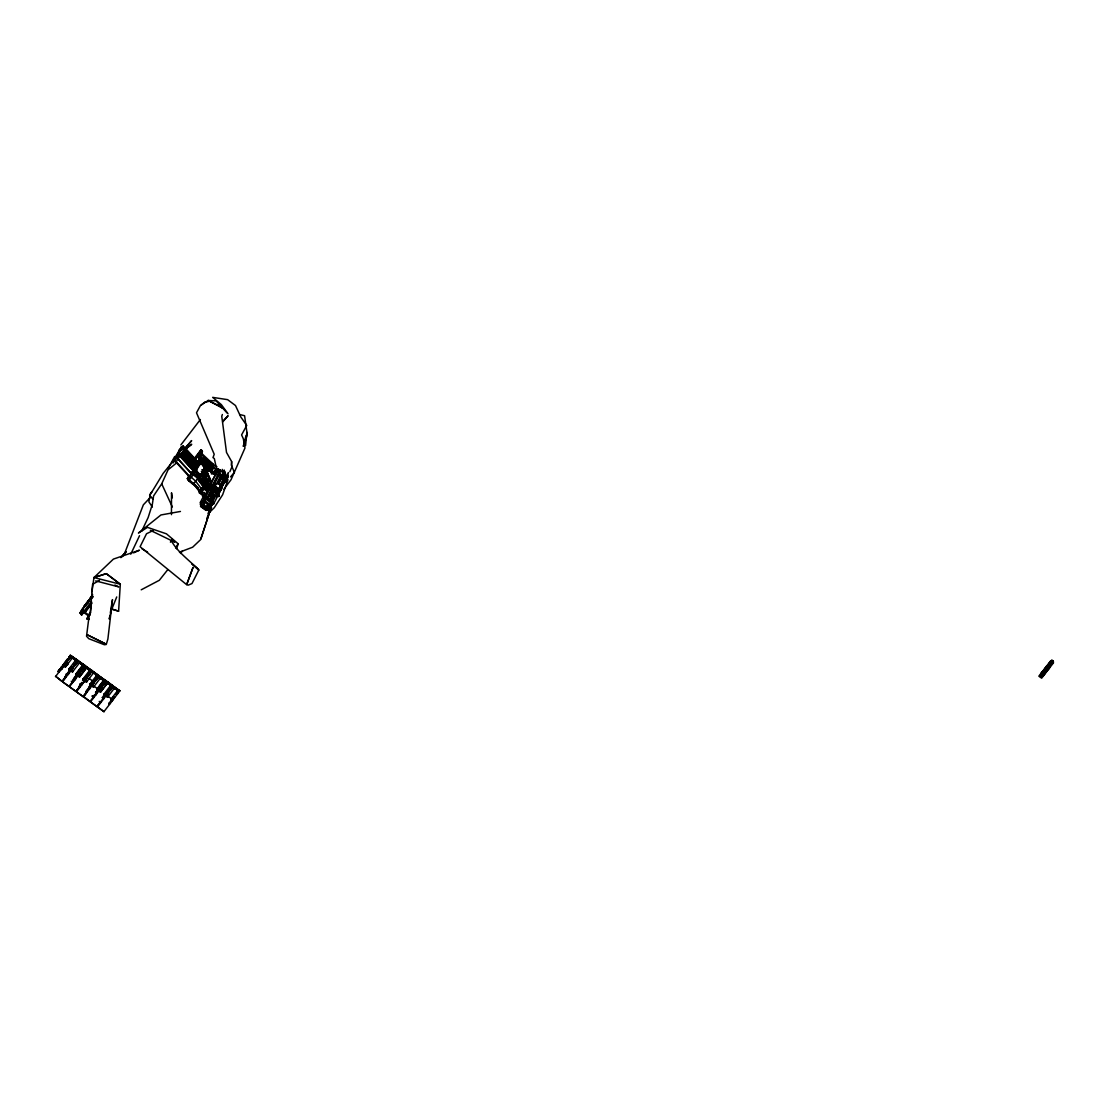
<?xml version="1.0" encoding="UTF-8"?>
<svg xmlns="http://www.w3.org/2000/svg" width="1109" height="1109" viewBox="0 0 1109 1109"><rect width="100%" height="100%" fill="white"/><g stroke="black" fill="none" stroke-linecap="round" stroke-linejoin="round"><path stroke-width="1.5" d="M184.607 453.29L184.746 454.856L182.985 455.785M186.783 460.706L188.502 457.338C184.69 458.572 190.596 456.936 189.681 460.235L189.653 459.639M194.352 464.2L193.202 466.889M197.042 466.459L197.277 467.277L198.192 464.089L196.945 465.752L197.804 465.6M171.451 514.659L171.521 492.798L172.339 497.899M239.655 414.503L244.59 415.736L246.919 432.358L246.836 435.892L243.453 446.289M118.621 611.17L111.205 608.91L118.608 611.17L120.313 584.221L106.298 573.644L93.96 577.567L91.964 591.652M184.177 455.577L184.288 454.33M193.118 465.794L194.63 464.463L194.047 466.321L194.81 464.588L192.98 463.354C191.261 462.73 194.865 463.922 191.081 467.041M222.368 414.516L221.758 416.263L226.513 452.444L231.642 461.58L231.85 467.041L229.854 471.727M231.642 461.58L231.296 465.004L234.387 472.42L230.533 476.912M245.574 445.624L246.919 432.358M91.548 602.326L90.12 615.135L92.574 584.346L99.463 580.354M92.089 597.529L92.449 594.327M89.219 614.996L86.53 636.247L88.789 638.687L104.385 644.745L106.27 644.468L107.892 639.006L112.494 599.609L110.359 612.625M227.428 477.452L225.986 479.559L227.193 480.419L228.357 472.517L224.378 480.183L224.628 482.373L222.368 485.326L227.872 476.62L226.79 478.021L227.359 480.1M109.819 615.883L109.292 619.127L111.163 610.726L116.722 596.947M183.983 456.076L183.027 454.33M191.386 464.13L191.58 463.895M200.369 455.882L201.062 454.454A45.039 19.283 37.7 0 1 201.755 452.666A1.996 0.859 37.7 0 0 202.448 454.136L213.385 464.435A8.678 3.715 37.7 0 0 215.049 465.835A2.329 0.998 37.7 0 0 216.186 466.487A2.62 1.123 37.7 0 0 216.893 466.584M243.287 446.192L246.115 435.435M208.118 513.744L209.504 508.879M1040.907 676.975C1038.731 673.454 1045.704 669.489 1046.646 666.273M218.653 494.032L218.016 491.315L218.473 494.254L221.703 488.612L221.523 485.867L218.473 483.676M221.453 486.421L218.002 483.039L221.495 476.288L224.545 478.492L221.495 476.288M227.941 475.997L224.864 482.54L224.836 479.601L221.772 477.397L218.029 484.245L218.625 483.469M224.6 480.336L226.07 477.217L225.612 477.799M176.622 548.705L178.175 543.798L166.447 533.831L147.497 527.371L138.417 533.027L160.93 514.964L180.448 511.457M200.937 538.877L211.251 507.132L200.563 539.667L192.633 547.222L179.478 552.199M200.965 454.842L201.824 455.037A4.81 2.066 37.7 0 1 202.656 455.854A2.329 0.998 37.7 0 1 202.961 456.229L214.065 467.36A3.951 1.691 37.7 0 1 215.396 470.258L213.621 473.654L211.902 472.531A101.016 43.237 37.7 0 1 201.866 459.445A10.009 4.284 37.7 0 1 200.438 455.134A45.663 19.546 37.7 0 1 202.032 450.725L201.796 451.016A45.663 19.546 37.7 0 0 200.202 455.425A10.009 4.284 37.7 0 0 200.161 455.702M217.905 492.853L217.489 493.477A2.426 1.04 37.7 0 1 216.907 493.657M124.915 552.642L143.352 504.831L150.769 496.957M227.969 479.767L222.618 494.794L214.287 507.686L208.492 513.398M206.731 518.624L211.583 507.215M213.704 473.515L215.16 470.771C220.497 472.753 213.427 469.564 214.148 474.486M214.453 473.959L214.675 473.668A2.024 0.873 37.7 0 1 212.124 472.767A100.046 42.821 37.7 0 1 202.212 459.833A9.191 3.937 37.7 0 1 200.895 455.854A45.039 19.283 37.7 0 1 202.49 451.502L200.812 450.032L194.99 459.639M141.702 531.156L148.162 517.501L152.349 504.345L153.596 495.903L161.706 483.829L168.055 469.842L177.024 462.578M61.217 666.994L61.064 667.826L66.956 659.564L68.841 659.467L69.812 657.887M75.065 677.918L75.398 677.211M102.139 684.932L96.067 693.07M186.867 460.845L188.128 458.114M190.596 460.803L188.863 464.532M191.76 466.113L191.33 467.222L191.829 466.224M198.691 475.193L199.163 474.167M204.098 479.532L203.668 480.641L204.167 479.642M139.54 535.702L130.765 554.167M79.086 671.444L79.377 670.335M86.086 676.49L86.557 675.52M85.726 677.197L86.072 675.977M93.004 681.051L92.463 682.132L92.837 681.425M93.253 681.162L92.726 682.243L93.087 681.536M1048.241 664.582L1047.298 665.996L1048.241 664.582L1049.918 666.62L1043.306 675.575L1042.363 675.339L1040.935 673.87L1051.387 660.52L1052.469 660.673L1051.512 660.659M69.229 656.639L68.994 657.568L70.297 655.253L77.99 660.465L61.938 681.342L55.63 676.31M83.23 666.731L82.995 667.66M96.996 677.751C96.76 675.811 98.743 679.969 96.317 677.266M198.733 475.276L199.232 474.278M111.233 686.928L110.831 687.732L111.815 688.176M1043.306 675.575L1049.599 666.828M82.288 610.075L84.076 611.974L81.816 614.885L80.042 613L81.428 610.297L92.199 596.295L92.906 596.808L91.936 598.07L90.98 597.224L89.995 598.486L90.702 598.999M81.816 614.885L80.513 612.833L81.525 610.879M67.469 663.002L66.665 663.958L65.791 662.974L67.011 661.56L60.427 669.503L61.813 667.673M66.166 662.267L64.017 665.372M64.28 665.483L67.261 661.671M66.263 663.237L66.665 662.489L63.504 666.578M67.205 661.699L66.055 663.085M66.762 663.168L66.401 663.847L67.316 661.366M66.443 664.014L67.386 663.778M67.261 663.404L67.552 664.679M124.208 554.431L124.998 552.92L122.822 555.512M194.685 472.018L178.715 454.648L173.087 462.689L172.339 462.148L181.224 447.107L183.248 445.901L200.369 464.519M173.087 462.689L178.715 454.648M176.276 456.534L181.224 447.107M172.339 462.148L176.761 456.409L179.921 450.199L179.006 449.977M180.351 450.781L182.139 447.329M183.248 445.901L180.712 450.795L178.688 452.001M61.938 681.342L56.933 677.252M200.452 476.537L179.797 454.066L180.323 453.124L196.265 470.757M182.652 448.549L198.83 465.877L182.652 448.549L183.179 447.606L199.246 465.087M62.451 681.716L68.938 686.402L62.451 681.716L73.055 668.131M190.18 476.925L176.179 461.704L182.943 451.321L197.859 467.554M183.248 451.03L184.704 448.23L199.772 464.629M183.332 456.146L184.607 453.692L182.347 452.569M184.468 456.839L184.746 455.563L183.831 456.229L186.035 454.662L184.316 458.017M186.645 458.267L187.074 455.979L185.037 454.829L184.385 455.508L185.799 456.534M184.565 455.439L184.676 456.409L185.785 454.288M185.605 458.946L186.936 456.353M185.799 458.835L187.074 456.381L184.385 455.508M186.811 458.544L187.282 457.934M69.451 686.762L75.939 691.448L69.451 686.762L85.504 665.885L91.992 670.571L83.827 680.843L82.523 680.177M79.557 670.46L79.862 670.28M188.073 461.621L189.764 458.239M188.267 461.51L189.542 459.071L188.28 457.767M190.734 461.898C188.017 461.358 191.164 459.195 189.473 461.358M189.251 463.382L190.762 460.443M190.096 465.42L192.009 461.746L189.32 460.887M191.469 462.8L192.12 462.328L191.233 464.283L193.229 463.132M191.746 463.909L192.439 462.883M194.824 459.445L197.998 454.343M198.206 456.811C206.066 443.752 197.873 452.86 198.719 457.781A60.856 26.048 37.7 0 0 206.718 469.703L207.951 471.228L206.939 469.398A60.856 26.048 37.7 0 1 198.941 457.476L198.442 456.52M76.452 691.808L82.939 696.494L76.452 691.808L92.504 670.931L98.992 675.617L82.939 696.494M195.156 485.395L188.655 480.71L187.338 478.658L188.946 475.664M193.34 468.053L194.477 464.033M194.616 466.307L195.544 464.047L195.655 465.031M187.504 478.45L188.225 478.963L193.576 471.311M194.435 466.168L195.697 465.822L194.685 465.988M195.641 467.43L194.782 467.208L191.732 472.988L192.439 473.501L198.359 461.233L200.729 462.952M89.566 670.598L88.11 669.379M193.216 473.391L195.323 469.689L198.428 475.317L197.929 476.274L197.347 477.022L193.216 473.391L195.323 469.689M211.708 500.977L211.445 505.108L213.067 503.514L212.637 501.268L207.244 497.387L204.902 497.622L202.212 495.681L202.753 494.822L199.315 493.006L199.065 491.647L203.612 485.756L205.026 485.617L206.621 482.54L205.498 482.124L202.323 475.082L197.776 474.042L195.239 469.481L199.897 462.703L204.056 465.697M195.239 469.481L196.515 467.374M196.806 467.887L198.261 464.172M195.946 468.123L196.806 468.317L199.897 462.703M192.217 483.663L192.8 482.914L188.655 479.282L188.086 480.031L192.217 483.663L192.716 482.706M197.347 477.022L198.428 475.317M97.786 675.076L105.993 680.663L89.94 701.54L83.452 696.854L86.114 693.305M205.193 464.297L205.151 464.366A99.824 42.724 37.7 0 0 210.779 471.533M199.745 475.789L199.065 477.106L205.428 481.68L204.846 482.429L198.497 477.854L199.745 475.789L198.844 474.181L199.163 476.537M204.86 467.443L201.006 474.874L204.666 468.192M97.024 675.977L96.857 674.813M215.16 470.771L213.372 473.183A3.951 1.691 37.7 0 0 212.096 470.327L208.27 466.459L202.642 476.066L207.078 467.887L208.534 469.509M206.371 472.392L211.694 484.425L218.667 490.067L211.542 484.619L206.371 472.392L207.189 470.923A61.702 26.408 37.7 0 1 197.471 456.437M204.777 476.302L205.872 474.181M207.078 472.739L205.096 476.357L208.811 483.205L217.96 490.109L216.033 492.188L208.769 487.059L208.215 487.918L208.769 487.059M211.389 482.512L216.643 472.365L218.237 472.794L219.208 470.923L218.459 469.01L219.443 470.632L218.473 472.503L216.879 472.074L211.389 482.512L207.272 472.545L208.187 470.937M89.94 701.54L83.646 696.507M101.571 679.457L102.278 679.415M199.065 491.647L200.355 489.152M90.453 701.914L96.954 706.585L90.453 701.914L106.506 681.023L112.993 685.709L104.828 695.981M202.892 485.742L204.403 483.15L199.052 479.296L198.539 479.961L202.892 485.742L204.403 483.15M203.612 485.756L206.718 479.67L204.666 483.164L202.337 480.627M201.949 490.719L200.549 493.242L204.583 496.153M208.949 478.048L207.48 480.89L208.52 483.593L217.78 490.275L216.491 492.632L215.382 491.828M101.418 689.091L100.545 688.093L101.765 686.693M202.24 492.091L201.963 490.677M100.753 688.245L101.169 687.497M101.016 688.37L101.418 687.608M204.139 489.388L205.969 486.948L208.423 489.014L206.704 491.232L204.25 489.166M207.369 492.396L204.832 495.681L200.479 493.172L207.078 484.078L202.697 489.734M206.496 484.827L207.965 484.661M101.196 689.146L101.501 688.301M210.433 471.339A101.016 43.237 37.7 0 0 211.667 472.822L214.578 473.654M106.187 682.298L106.866 683.227M106.312 682.423L106.811 683.31M205.512 508.518L200.937 505.219L200.382 502.322L204.278 494.794L206.094 494.614L201.367 491.467M215.007 470.978L216.602 471.408L217.364 470.022L216.38 468.414L213.372 473.183M208.963 507.811L208.353 510.126L205.997 510.362L200.604 506.466L200.951 502.737L201.796 502.64L202.309 505.274L201.533 506.758L205.442 509.586L208.187 509.308L208.963 507.811L206.219 508.088L202.309 505.274M200.382 502.322L202.198 502.141L204.666 498.939L204.333 497.22L208.229 489.693L211.251 489.388L216.976 493.519L213.08 501.032L213.635 503.93L211.819 504.11L209.351 507.312L209.684 509.031L212.803 503.015M217.35 471.852L218.334 470.091L217.364 468.483L218.334 470.091M201.796 502.64L200.174 504.235M202.198 502.141L209.005 490.039M210.932 502.474L207.023 499.66L204.278 499.937L204.125 499.119L204.902 497.622L210.405 500.048M206.149 494.933L207.577 492.548M208.589 490.566L204.236 487.724L203.086 489.97L201.339 488.709L195.641 481.167L189.611 475.719L190.332 476.232L188.225 478.963M200.604 506.466L201.381 504.983L206.773 508.865L205.997 510.362M97.453 706.96L103.955 711.631L97.453 706.96L106.478 695.163L112.966 699.848L119.994 690.755L111.787 685.168M215.063 486.407L219.152 488.903L215.063 486.407L220.677 475.706L219.028 474.5L213.635 484.91L212.678 484.688L218.542 473.501L223.796 477.286L218.542 473.501M204.333 497.22L207.355 496.915L211.251 489.388L211.583 491.107M213.399 485.215L219.028 474.5M203.571 504.595L203.751 501.615L209.435 505.718L206.537 506.73L203.571 504.595L205.123 501.587M204.125 499.119L206.468 498.884L207.244 497.387M219.374 473.779L222.895 475.844L219.346 473.751L220.76 471.27L219.776 469.648L220.76 471.27M211.403 491.481L212.859 488.667L216.435 491.245L217.53 496.402L213.635 503.93M214.217 486.546L215.77 483.538M107.504 693.18L107.92 692.432L105.812 695.163M104.856 695.274L105.84 695.717L108.169 692.543L108.419 694.137M221.051 485.243L217.766 483.33L221.259 476.579M206.537 506.73L208.09 503.722M218.445 483.815L221.772 477.397M205.442 509.586L206.219 508.088M222.659 476.149L222.285 469.384M216.435 491.245L212.748 488.875L209.726 489.194M223.561 477.577L224.531 475.858L223.713 471.131M210.738 492.784L209.934 494.018L213.219 498.385L214.896 495.141L211.75 490.83L211.278 491.439L214.564 495.792M209.393 495.363L208.936 495.973L211.07 492.133L210.613 492.729L213.885 497.095L214.896 495.141M223.796 477.286L224.531 475.858M209.726 494.725L212.54 499.674L209.268 495.321L210.058 494.073L212.304 497.262M219.845 485.562L222.992 479.49L221.176 478.173M209.351 507.312L210.918 504.29M212.29 505.011L212.637 501.268M218.016 491.315L218.82 489.873M218.917 489.194L220.996 485.188M224.323 478.783L225.584 476.496L224.697 471.394M220.594 486.782L223.741 480.71A1.761 1.58 27.4 0 0 222.992 479.476M211.445 505.108L213.067 503.514M217.489 493.477L223.741 480.71M218.445 492.216L223.491 482.692A2.052 1.844 27.4 0 0 223.824 481.458M224.087 481.791L223.713 482.498L225.876 482.124L225.598 479.559M217.918 494.157L224.6 481.264M225.39 480.322L217.863 495.085L218.847 496.291L217.114 496.056M117.069 690.56L117.609 689.84L117.984 690.547M219.346 493.172L216.629 496.652L221.703 488.612M113.686 697.436L114.088 696.688M218.584 496.638L218.404 494.046M1041.254 673.634L1042.82 671.222M1040.159 676.448L1040.88 676.324M1048.352 665.691L1046.744 666.121L1042.502 671.832M1047.492 666.121L1047.617 665.4M1047.866 666.634L1040.367 676.74M1048.449 665.913L1049.128 666.412M1045.108 672.775L1044.872 673.496L1049.003 667.978M1051.235 661.186L1051.762 660.326M1048.546 667.133L1042.363 675.339M1051.97 660.548L1047.825 666.731L1047.298 665.996M1052.871 660.964L1053.065 662.544L1051.595 661.851M189.819 465.226L191.871 461.718M192.287 467.915L194.338 464.408L193.063 463.479M195.475 469.675L194.754 470.59L195.42 469.648L194.186 468.76M202.67 477.674L202.157 478.644L202.878 477.729M67.192 664.499L66.124 665.622L67.51 663.903M168.429 468.04L174.681 456.52M190.485 464.283L189.93 465.253L188.821 464.449M204.541 462.703L206.343 459.583L204.347 462.411L208.27 466.459M1046.439 669.503L1047.256 668.145L1041.933 674.868L1047.256 668.145L1042.127 675.007L1046.161 669.309M170.412 542.204L172.075 539.445M175.596 547.971L178.175 543.798M207.979 466.21L209.393 462.522L207.314 465.295L209.185 462.259L207.078 465.031L208.949 461.982L206.842 464.768L208.714 461.718L206.593 464.505L208.45 461.455L206.343 464.255L208.187 461.205L206.066 463.992L207.91 460.942L205.789 463.756L207.341 460.443L204.749 462.938M206.496 468.622L210.474 463.673L208.145 466.376M207.217 469.052L210.779 463.909L208.575 466.681M207.785 469.551L211.348 464.408L208.866 466.917M208.048 469.8L211.625 464.657L209.435 467.402M208.312 470.05L211.888 464.921L209.712 467.665M209.421 461.316L213.385 464.435L208.797 470.576M210.682 468.705L212.623 465.711L209.019 470.84M209.241 471.103L212.831 465.988M212.096 470.327L214.065 467.36L211.264 469.481L213.039 466.251L210.89 468.968M65.459 666.98L66.096 666.052L64.474 664.873L63.837 665.816L65.459 666.98L73.125 656.958L72.487 657.9L75.731 660.229L76.369 659.301L68.703 669.323L70.324 670.501M68.703 669.323L69.34 668.38L70.962 669.559M72.459 672.026L73.097 671.097L71.475 669.919L70.837 670.862L72.459 672.026L80.125 662.004L79.488 662.946L82.731 665.289L83.369 664.346L75.703 674.369L77.339 675.547L84.991 665.511L76.784 659.938M79.46 677.086L87.126 667.05L79.46 677.086L77.838 675.908L78.476 674.979L80.098 676.143M82.704 679.415L83.341 678.486L84.963 679.651L84.339 680.593L82.704 679.415L90.37 669.392L89.732 670.335L86.488 667.992M86.46 682.132L87.098 681.189L85.476 680.025L84.838 680.954L86.46 682.132L94.126 672.096L93.489 673.038L96.733 675.381L97.37 674.438L89.704 684.475L91.34 685.639M89.704 684.475L90.342 683.532L91.964 684.697M83.452 696.854L92.477 685.071L98.964 689.756M91.839 686L93.461 687.178L94.099 686.235M100.489 678.084L101.127 677.155L93.461 687.178M98.341 690.685L96.719 689.521L104.371 679.484L103.733 680.427L99.311 677.377M100.462 692.224L108.127 682.201L100.462 692.224L98.84 691.059M105.341 695.731L103.719 694.567L104.343 693.624L105.965 694.802L96.954 706.585M105.84 696.105L107.462 697.27L108.1 696.341M112.966 699.848L112.342 700.791L110.72 699.613L111.344 698.67M66.415 662.711L67.33 661.394M63.171 665.927L65.819 662.295M63.421 666.038L66.069 662.406M63.67 666.149L66.318 662.517L67.358 662.614L64.294 666.578M63.934 666.259L66.568 662.627M77.422 676.13L79.183 673.704M77.672 676.24L79.446 673.828M77.935 676.351L79.696 673.939L77.796 676.324M84.423 681.176L86.183 678.763M106.062 694.996L107.823 692.584M106.312 695.107L108.072 692.695M106.561 695.232L108.322 692.806M180.892 444.903L200.396 419.507M1042.127 675.007L1043.943 672.525M62.035 667.618L65.916 662.142L60.635 668.977L61.827 669.323M70.768 670.307L72.501 667.951M71.018 670.418L72.75 668.062M71.281 670.529L73 668.173M83.91 681.578L85.643 679.221L75.939 691.448M84.159 681.688L85.892 679.332M84.409 681.799L86.142 679.443L84.229 681.869M1048.754 668.99L1053.55 662.752L1050.75 660.728L1038.842 676.171L1041.642 678.195L1048.754 668.99L1045.953 666.966L1046.716 665.941L1049.53 667.965M223.741 489.485L231.06 479.698L244.964 448.022L243.328 438.748L241.582 434.908L246.752 425.426L240.805 416.984L235.496 405.534L227.622 399.656L212.665 397.369L221.329 404.619L228.038 413.782M1043.583 672.262L1041.739 674.716L1047.021 667.881M1044.179 672.692L1042.335 675.145L1047.617 668.311M79.28 671.985L84.27 665.483L80.597 662.849M86.28 677.031L87.251 675.741M93.281 682.077L94.251 680.787M108.252 690.879L107.545 692.473L106.561 692.044M178.812 451.64L179.921 450.199M183.179 447.606L199.135 465.226M179.797 454.066L200.563 476.385M182.943 451.321L197.638 467.832M184.94 453.858L184.246 454.884L184.538 454.149M184.538 455.993L185.217 454.967M187.005 458.669L187.684 457.643M187.712 459.93L188.267 459.209M189.279 461.219L190.152 460.332M194.158 458.627L200.771 450.074M195.226 458.932L196.875 456.797M92.588 594.992L81.83 609.853L83.258 612.126L89.33 616.493M85.823 605.32L84.852 606.581L84.145 606.068L86.336 603.864M86.086 603.546L88.027 603.116L86.807 604.058L86.086 603.546L87.07 602.284L88.997 601.854M89.732 600.274L88.762 601.535L88.041 601.023L90.245 598.818M80.042 613L83.785 607.968M86.807 604.058L87.777 602.797L87.07 602.284M194.81 464.588L194.117 465.614M80.513 612.833L82.773 609.922M197.028 462.647L199.121 459.93L204.999 464.158M194.214 466.598L195.087 465.697M196.834 463.202L199.232 460.11M195.323 467.929L194.782 467.208M81.151 614.76L91.506 601.452M201.866 459.445L201.63 459.75A10.009 4.284 37.7 0 1 201.367 459.334L204.347 462.411L206.163 459.32L204.153 462.148L205.955 459.057L203.945 461.885L205.747 458.793L203.709 461.621L205.512 458.53L203.474 461.358L204.749 457.74L202.697 460.582L204.472 457.476L202.42 460.332L203.89 456.977L201.297 459.459M187.338 478.658L191.899 472.767L193.202 474.818L204.749 483.469L201.394 479.823M84.672 612.404L91.895 603.06M91.382 604.266L85.199 612.265L86.128 612.944M196.806 468.317L197.388 467.568M188.655 480.71L193.202 474.818M188.849 481.237L189.431 480.488M193.978 474.597L193.784 472.642M88.47 615.148L90.536 612.473M197.776 474.042L198.359 473.293L195.822 468.733M86.821 618.489L89.067 615.578L87.223 619.127L86.821 618.489L88.956 618.919M197.402 478.88L203.099 486.421L204.389 483.926L197.402 478.88L193.881 483.441L199.578 490.982M193.936 483.732L193.354 484.481L198.442 488.154M198.497 477.854L199.065 477.106M194.491 485.188L195.004 484.522L199.37 490.289L198.858 490.954L194.491 485.188L198.511 488.085M201.741 475.83L202.323 475.082M207.189 470.923L207.036 471.117A61.702 26.408 37.7 0 1 199.273 460.166L199.121 459.93M207.272 472.545L211.625 482.207M204.416 479.338L199.828 474.347M203.89 480.28L205.456 482.235M60.745 669.6L59.761 669.171L57.737 671.5L58.929 672.04M70.546 655.599L58.278 671.458L59.304 671.915M63.158 665.206C63.185 667.022 64.779 660.756 66.041 662.558M69.396 658.025L66.942 661.574M55.45 676.67L71.503 655.793M60.274 670.668L62.215 668.159M62.076 668.658L67.205 662.378M63.934 666.606L66.152 663.736L65.542 662.863M71.475 657.138L72.307 657.235M206.038 483.288L206.621 482.54L203.224 475.317M65.348 665.442L67.399 662.794M217.364 470.022L216.227 468.608M208.52 483.593L205.401 475.983L208.811 483.205M74.358 659.384L75.093 659.328M74.525 659.342L75.357 659.439M74.788 659.453L73.846 658.732M76.396 659.813L77.27 660.437M68.924 670.488L72.085 666.398M219.845 475.276L225.002 478.991M212.678 484.688L213.635 484.91M66.027 675.007L68.633 671.638M69.174 670.806L72.542 667.23L69.825 670.737L68.841 670.307M74.58 664.485L76.466 662.045M80.458 663.016L81.47 663.459L77.547 660.645M220.927 475.22L220.455 475.997L218.792 474.804M70.435 670.64L72.542 667.909M63.463 680.288L65.944 677.086L64.738 676.545M70.685 670.751L78.503 660.839M75.343 665.137L77.353 662.544M223.283 475.096L222.313 471.103M205.193 499.757L204.583 500.533L210.266 504.637L210.447 501.656M225.584 476.496L224.17 469.994M82.108 664.804L81.345 664.014M217.6 489.54L217.96 490.109M222.063 483.413L222.826 482.415M223.491 482.692L222.618 483.815L223.422 484.397M75.703 674.369L82.731 665.289M217.239 491.481L218.251 492.202M226.084 480.169L225.834 477.965M79.002 670.945L79.668 670.141M73.444 678.971L78.725 672.151L75.883 675.589M76.174 675.852L80.957 669.656L82.676 669.448M73.028 680.067L79.543 672.29L76.826 675.797L75.523 675.131M73.319 680.219L75.398 677.53M83.3 667.604L82.163 669.074L81.179 668.644M84.547 665.691L85.365 666.287M68.938 686.402L77.339 675.547M77.006 676.448L80.361 672.886M74.275 680.76L76.216 678.251M85.06 667.174L86.045 667.216M85.504 666.98L84.547 666.953M82.329 672.428L84.367 669.794M219.138 495.751L217.655 495.016M88.54 669.434L87.847 668.838M89.358 669.961L90.3 670.39M89.302 670.377L89.025 669.226M90.037 670.28L89.358 669.531M90.397 669.919L92.504 670.931M79.169 686.235L80.902 683.99M85.324 678.278L83.827 680.843M86.377 677.488L91.298 670.39M81.068 684.253C83.3 680.579 81.789 685.736 80.084 683.823M76.133 691.087L79.432 686.818M84.007 681.494L87.361 677.932M84.478 681.98L86.336 679.581M93.059 672.706L92.449 672.206M96.109 674.896L96.719 674.854M95.166 673.357L94.459 673.108L97.398 674.965M88.872 686.998L90.98 684.267M96.843 679.665L94.958 679.762L85.74 691.697L86.946 692.238M96.261 678.181L98.299 675.45M95.887 678.902L97.398 676.947M93.225 682.146L90.508 685.653M95.582 679.623L97.564 677.044M87.278 690.048L90.051 688.453M90.855 685.182L91.839 685.612L99.505 675.977M99.228 677.682L99.56 677.072L99.477 678.542L99.034 677.918M99.699 677.363L99.865 678.181M99.228 678.431L100.267 678.472M101.252 678.292L100.24 677.239L100.656 677.946M100.198 677.488L100.739 678.056M100.309 677.862L100.933 678.251M101.862 679.36L103.026 679.332M96.719 689.521L103.789 680.261M102.18 683.504L104.218 680.884M95.499 692.751L97.62 690.02M92.74 696.743L94.279 695.093M96.843 690.505L97.828 690.935L105.3 680.496L106.506 681.023M102.582 684.683L105.549 680.843M101.363 688.024L100.073 687.358L97.855 690.228L98.84 690.657L101.418 687.954M107.24 682.285L110.734 685.473L111.371 684.544L103.719 694.567M109.278 684.461L110.47 684.835M109.541 684.586L110.858 684.905M109.791 684.697L109.098 684.087M108.876 689.16L110.914 686.526M102.777 698.005C102.402 693.777 113.617 689.202 109.015 688.703M109.264 689.59L112.3 685.542M106.201 694.082L107.684 692.168M111.565 687.136L109.139 689.978L109.86 689.313M97.135 706.225L100.434 701.955M106.312 695.398L113.506 686.083M106.727 695.315L108.585 692.917M110.345 690.38L112.356 687.774M113.229 688.537L114.269 688.564M113.867 688.273L112.785 687.899M107.462 697.27L115.128 687.247L114.49 688.19L117.734 690.519L118.372 689.59L110.72 699.613M117.485 690.325L118.303 690.588M118.413 690.103L115.475 688.259L116.168 688.509M108.821 703.508L110.928 700.777M112.425 699.64L114.282 697.228M116.265 694.636L118.275 692.03M109.07 704.451L110.373 703.106L109.389 702.676M114.227 697.298L111.51 700.805M117 694.192L116.029 693.763L117 694.192L118.303 692.848L117.318 692.418M103.955 711.631L112.342 700.791M1049.28 663.224L1051.387 660.52M1045.87 668.713L1047.686 666.37L1046.744 666.121M1041.933 674.868L1043.819 672.428M1052.51 661.907L1049.114 667.285M1049.419 666.689L1050.043 665.885L1049.918 666.62M1053.467 661.546L1052.94 662.406L1051.484 660.853M1044.567 673.69L1049.1 667.826L1048.49 666.953M167.709 569.721L159.349 580.27L141.217 589.808M180.49 553.474L182.611 550.771M209.961 467.915L212.387 465.447M172.81 461.524L163.175 473.363L149.646 495.612L153.084 499.23M185.965 447.606L191.663 440.592L184.995 448.105M69.146 670.03L71.045 667.701M120.867 557.647L125.899 551.63M122.226 556.69L126.246 551.894M222.812 421.836L228.094 415.695L222.646 421.503M152.238 491.453L150.408 493.547L148.883 501.85L152.39 507.09M65.376 665.289L66.429 664.152M66.568 664.166L67.524 663.265M93.96 577.567L106.298 573.644L120.313 584.221L93.96 577.567L113.423 559.088L139.415 550.216L133.648 552.85M73.457 664.249L74.178 663.584C77.422 665.525 74.317 663.085 74.123 664.735M87.958 674.716L89.843 674.605M100.545 688.093L101.46 687.289M100.794 688.218L101.709 687.4M108.46 692.335L107.545 693.153L108.155 694.026M68.065 672.872C69.853 672.22 68.023 676.005 66.762 674.217L66.277 674.896M74.747 679.706L73.277 679.942M201.311 404.937L204.999 401.943L208.187 401.638M90.98 597.224L92.199 596.295M89.995 598.486L91.215 597.557M91.687 597.737L92.906 596.808M88.041 601.023L89.261 600.08M84.145 606.068L85.365 605.126M101.071 689.188L101.765 688.786M153.347 530.449L146.527 533.748L140.094 546.723L186.672 584.693L193.035 567.42L186.7 584.512L188.17 585.164L191.982 583.556L198.802 570.054C189.473 560.211 178.064 552.739 171.202 540.651M183.47 454.635L184.468 454.454M183.248 455.05L184.246 454.884M193.34 465.364L194.338 465.198M194.907 465.572L195.905 465.392M196.903 465.932L197.915 465.752M193.423 472.961L192.231 472.101L193.562 472.767M209.837 488.972L212.859 488.667M215.215 474.555L220.15 474.902M87.223 619.127L89.053 619.501M194.616 467.416L195.489 467.638M1047.797 668.297L1048.74 668.547M1041.296 673.163L1042.238 673.399M71.295 656.764L72.224 657.055M73.471 658.912L75.287 659.245M73.596 659.051L74.76 659.342M81.234 664.305L82.801 665.123M81.359 664.443L82.218 664.97M84.936 666.925L86.239 667.147M87.985 669.129L89.288 669.351M92.31 672.331L93.198 672.442M99.048 676.837L100.24 677.239M99.186 677.239L100.267 677.419M101.474 679.11L102.264 679.304M109.001 684.281L110.318 684.669L108.987 684.378M112.799 686.818L113.728 687.109M115.849 689.022L116.778 689.313M100.919 687.386L101.862 687.635M198.359 473.293L201.588 474.125M198.275 474.929L200.59 475.525M95.679 580.894L118.718 586.883L114.879 585.025M73.222 657.789L74.164 658.219M77.408 660.812L78.365 661.241M68.827 657.443L69.978 657.997M84.991 665.511L70.297 655.253M85.504 665.885L84.298 665.345L119.287 690.727M87.223 667.881L88.47 668.519M90.786 670.03L91.992 670.571M92.366 671.333L91.409 670.917L94.223 672.941M82.149 667.05L83.133 667.493M82.316 667.174L83.979 668.103M97.273 675.131L98.285 675.589M101.224 677.987L102.167 678.403M104.787 680.122L105.993 680.663M105.41 681.009L106.367 681.425M88.013 673.565L88.997 673.995M108.225 683.033L109.167 683.449M111.274 685.237L112.286 685.681M112.411 686.055L113.368 686.485M103.317 682.312L104.814 683.116M79.058 672.206L80.042 672.65M118.788 690.228L119.994 690.755M102.194 683.782L102.998 684.101M110.151 687.247L111.136 687.677M85.559 676.892L86.225 677.1M69.853 670.03L71.142 670.695M86.072 677.266L87.043 677.696M60.898 667.701L61.882 668.145M92.241 681.716L93.544 682.382M76.854 675.076L77.838 675.52M83.854 680.122L85.143 680.801L84.173 680.358M99.56 686.998L101.044 687.802M74.386 677.433L75.204 677.751M74.899 677.793L76.05 678.361M81.387 682.479L83.05 683.407M113.243 696.854L114.546 697.519M80.264 683.948L81.914 684.863M88.9 687.899L89.884 688.329M71.226 681.231L72.944 682.132M78.739 686.651L79.945 687.178M102.222 697.506L103.373 698.06M102.388 697.616L104.052 698.545M92.144 695.87L93.17 696.327M92.227 696.383L93.946 697.284M99.228 701.429L101.307 702.205M99.741 701.789L100.947 702.33M150.339 530.338L174.695 542.149L172.949 540.346M141.91 548.733L147.608 552.157M1052.261 662.239L1051.069 661.116M221.62 477.591L224.683 479.795M224.794 481.098L226 481.971M183.221 453.997L184.635 455.009M187.005 456.825L187.213 457.546M188.156 459.362L189.57 460.374M189.223 461.039L190.623 462.051M193.202 464.588L194.616 465.6M195.447 466.043L196.945 467.125M176.761 456.409L177.523 456.95M194.269 468.899L195.281 469.634M193.548 469.717L195.032 470.798M197.333 473.307L196.265 472.586M192.176 471.866L193.285 472.67M194.56 473.848L197.929 476.274M210.017 485.174L211.001 485.881M213.302 487.821L215.687 489.54M206.163 483.427L218.223 492.063M213.635 490.261L215.617 491.689M198.539 479.961L201.2 481.888M206.191 485.797L215.659 492.687L212.873 491.273M205.026 485.617L209.656 489.596L205.622 486.685M217.267 495.418L218.723 496.458M203.765 492.271L206.274 494.073M207.355 496.915L213.08 501.032M206.468 498.884L211.861 502.765M85.116 604.807L86.072 605.639M87.403 613.873L88.332 614.538M106.977 682.174L107.809 682.7M81.525 663.958L82.704 664.998M92.477 671.86L93.669 672.664M106.949 682.423L107.656 682.992M116.805 689.479L117.706 690.242M92.435 672.109L93.406 672.775M107.268 683.518L106.034 682.534M99.463 678.112L100.295 678.653M107.296 683.698L105.785 682.853M113.465 688.218L114.296 688.744M76.396 661.81L75.828 662.489L76.812 662.932M104.398 681.993L103.996 682.811M99.131 678.458L100.073 679.068M106.131 683.518L107.074 684.114M114.075 689.16L112.619 687.83M103.678 684.586L102.86 684.267M67.691 658.912L66.956 659.564M89.177 678.5L92.421 680.843M73.36 667.826L72.376 667.396M94.362 682.978L93.378 682.534M108.058 692.848L107.393 692.64M67.732 664.665L66.304 663.196M76.341 673.44L77.963 674.605M99.477 690.117L101.099 691.281M97.828 690.935L95.776 692.959L97.051 693.499M103.4 697.395L103.068 698.115M68.37 672.816L67.233 674.286L66.263 673.842M89.372 687.968L88.235 689.424M95.915 694.969L94.944 694.525M59.761 669.171L59.11 669.725M80.929 684.433L80.278 685.002M215.132 492.299L215.742 492.743A2.426 1.04 37.7 0 0 217.752 493.131M203.779 468.234L206.066 470.729M203.834 470.077L206.135 472.573M203.723 470.23L206.011 472.725M202.282 469.62L205.72 473.363M202.157 469.772L206.759 474.763M201.297 471.297L205.886 476.288M196.875 469.44L181.959 453.221L196.667 469.731M201.478 474.43L203.765 476.939M196.972 474.513L204.957 483.191M180.185 456.52L194.172 471.755M178.258 459.001L192.259 474.222M178.092 459.223L192.093 474.444M174.279 460.387L190.249 477.757M226.957 412.825L216.144 400.89L208.159 400.474L200.521 405.423L196.501 412.77L214.217 454.274L212.997 457.587L214.328 458.572L216.255 467.513M199.052 479.296L203.404 485.077M210.946 492.077L214.217 496.444M210.28 493.38L213.552 497.733M1052.815 661.047L1053.37 661.948M1046.369 666.828L1046.979 667.715M218.029 494.531L219 495.917M117.11 689.618L117.734 690.436M116.958 689.659L117.471 690.644M103.608 679.748L103.983 680.455M100.157 677.724L100.669 678.458M89.094 669.42L89.968 670.668M101.058 688.329L101.668 689.202M72.556 657.346L73.249 658.094M72.598 657.595L73.166 658.483M72.404 657.637L72.917 658.372M195.517 471.852L197.846 476.066M96.275 691.531L95.956 691.864M172.38 507.007L161.706 483.829M202.365 477.147L204.846 482.429M208.187 509.308L208.353 510.126M200.951 502.737L201.533 506.758M225.293 472.767L225.903 477.424M223.491 471.422L224.309 476.149M204.569 474.347L204.68 475.331M196.945 466.723L197.055 467.693M192.009 461.746L192.148 462.91M227.068 478.159L227.303 480.266M211.32 473.543A3.951 1.691 37.7 0 1 211.611 474.07M201.422 452.971A65.237 23.026 35.5 0 1 201.755 452.666M200.895 458.53A10.009 4.284 37.7 0 1 200.174 456.326M209.241 469.897A101.016 43.237 37.7 0 1 206.926 466.986M205.817 465.53A101.016 43.237 37.7 0 1 203.668 462.633M213.677 474.111A2.024 0.873 37.7 0 1 211.888 473.058M220.137 485.811A1.761 1.58 27.4 0 1 220.469 486.324M1052.441 660.507L1052.774 661.241L1052.441 660.507M189.223 446.22L186.617 448.286L191.718 444.265L189.223 446.22M105.147 643.677L87.056 634.708L105.147 643.677M218.57 405.547L208.159 400.474L222.867 408.292L218.57 405.547M196.432 567.656L191.912 563.857L198.802 570.054L196.432 567.656"/></g></svg>
